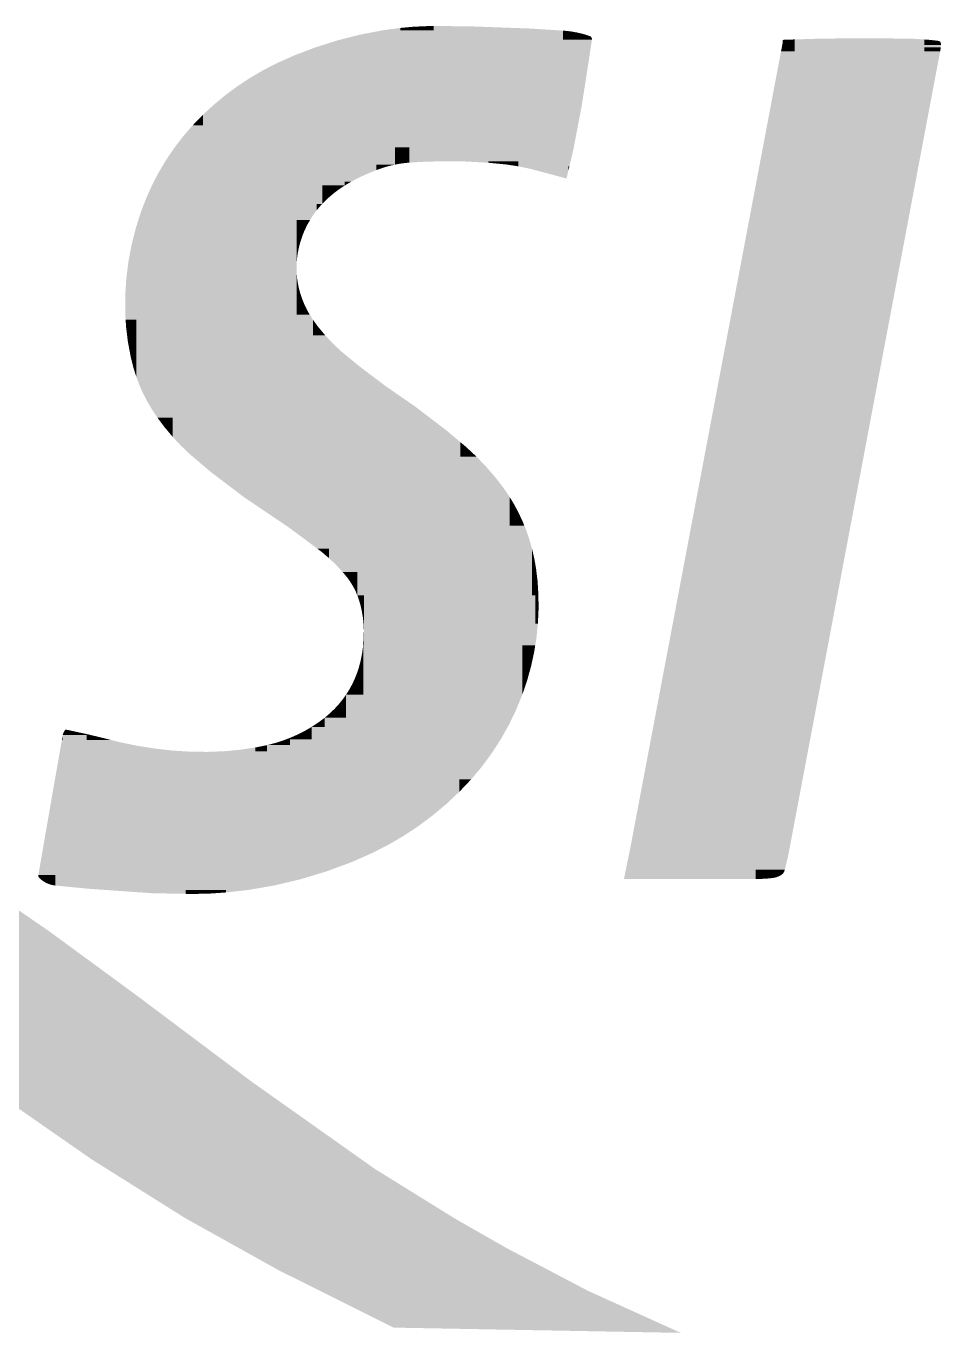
# Model space of a CAD drawing. Extents: x 149 to 8866, y 149 to 4853.
# Drawn here: x 4837.3 to 4991.2, y 4566.5 to 4786.3 of the extents above; entities that cross this region are included whole.
import ezdxf

# ---------------------------------------------------------------- set-up
doc = ezdxf.new("R2010")
doc.units = 0
doc.layers.add('L1D0', color=1, linetype='CONTINUOUS')

msp = doc.modelspace()

# ---------------------------------------------------------------- linework, layer by layer
at = {"layer": 'L1D0'}
for points in [[(4889.667, 4783.847), (4893.424, 4784.804), (4897.229, 4783.847), (4897.229, 4785.545)], [(4897.229, 4785.545), (4899.15, 4785.805), (4900.268, 4785.545), (4900.268, 4785.957)], [(4897.229, 4776.486), (4897.229, 4785.545), (4916.789, 4776.486), (4916.789, 4785.545)], [(4900.268, 4785.545), (4900.268, 4785.957), (4902.516, 4785.545), (4902.516, 4786.159)], [(4902.516, 4785.545), (4902.516, 4786.159), (4904.77, 4785.545), (4904.77, 4786.258)], [(4904.77, 4785.545), (4904.77, 4786.258), (4905.898, 4785.545), (4905.898, 4786.257)], [(4905.898, 4785.545), (4905.898, 4786.257), (4911.345, 4785.545), (4911.345, 4786.249)], [(4911.345, 4785.545), (4911.345, 4786.249), (4916.789, 4785.545), (4916.789, 4786.049)], [(4916.789, 4783.961), (4916.789, 4786.049), (4922.219, 4783.961), (4922.219, 4785.849)], [(4922.219, 4783.961), (4922.219, 4785.849), (4927.641, 4783.961), (4927.641, 4785.5)], [(4927.641, 4785.204), (4927.641, 4785.5), (4928.098, 4785.204), (4928.098, 4785.47)], [(4927.641, 4783.961), (4927.641, 4785.204), (4929.912, 4783.961), (4929.912, 4785.204)], [(4928.098, 4785.204), (4928.098, 4785.47), (4929.009, 4785.204), (4929.009, 4785.362)], [(4929.009, 4785.204), (4929.009, 4785.362), (4929.912, 4785.204)], [(4929.912, 4784.584), (4929.912, 4785.204), (4930.805, 4784.584), (4930.805, 4784.998)], [(4929.912, 4783.961), (4929.912, 4784.584), (4932.145, 4783.961), (4932.145, 4784.584)], [(4930.805, 4784.584), (4930.805, 4784.998), (4931.687, 4784.584), (4931.687, 4784.744)], [(4931.687, 4784.584), (4931.687, 4784.744), (4932.145, 4784.584), (4932.119, 4784.593)], [(4932.145, 4784.535), (4932.145, 4784.584), (4932.24, 4784.535), (4932.194, 4784.562)], [(4932.145, 4784.505), (4932.145, 4784.535), (4932.283, 4784.505), (4932.24, 4784.535)], [(4932.145, 4784.47), (4932.145, 4784.505), (4932.324, 4784.47), (4932.283, 4784.505)], [(4932.145, 4784.432), (4932.145, 4784.47), (4932.362, 4784.432), (4932.324, 4784.47)], [(4932.145, 4784.346), (4932.145, 4784.432), (4932.362, 4784.346), (4932.362, 4784.432)], [(4932.145, 4784.25), (4932.145, 4784.346), (4932.425, 4784.25), (4932.425, 4784.346)], [(4932.145, 4784.147), (4932.145, 4784.25), (4932.471, 4784.147), (4932.471, 4784.25)], [(4932.362, 4784.346), (4932.362, 4784.432), (4932.425, 4784.346), (4932.395, 4784.39)], [(4932.425, 4784.25), (4932.425, 4784.346), (4932.471, 4784.25), (4932.45, 4784.299)], [(4932.471, 4784.147), (4932.471, 4784.25), (4932.499, 4784.147), (4932.488, 4784.199)], [(4970.653, 4784.145), (4972.8, 4784.171), (4975.35, 4784.145), (4975.35, 4784.2)], [(4975.35, 4782.037), (4975.35, 4784.2), (4981.268, 4782.037), (4981.268, 4784.2)], [(4981.268, 4782.037), (4981.268, 4784.2), (4984.636, 4782.037), (4984.636, 4784.162)], [(4880.58, 4780.503), (4882.349, 4781.296), (4885.971, 4780.503), (4885.971, 4782.676)], [(4885.971, 4782.676), (4889.667, 4783.847), (4889.667, 4782.676)], [(4885.971, 4780.503), (4885.971, 4782.676), (4889.667, 4780.503), (4889.667, 4782.676)], [(4889.667, 4780.503), (4889.667, 4783.847), (4897.229, 4780.503), (4897.229, 4783.847)], [(4916.789, 4780.221), (4916.789, 4783.961), (4931.943, 4780.221), (4932.502, 4783.961)], [(4932.145, 4784.094), (4932.145, 4784.147), (4932.506, 4784.094), (4932.499, 4784.147)], [(4932.145, 4784.041), (4932.145, 4784.094), (4932.509, 4784.041), (4932.506, 4784.094)], [(4932.145, 4783.961), (4932.145, 4784.041), (4932.502, 4783.961), (4932.502, 4784.041)], [(4932.502, 4783.961), (4932.502, 4784.041), (4932.506, 4783.987), (4932.509, 4784.041)], [(4957.952, 4748.38), (4964.321, 4782.037), (4984.724, 4748.38), (4991.081, 4782.037)], [(4964.321, 4782.037), (4964.548, 4783.234), (4966.635, 4782.037), (4966.635, 4783.234)], [(4964.548, 4783.234), (4964.566, 4783.325), (4964.6, 4783.234), (4964.6, 4783.325)], [(4964.566, 4783.325), (4964.588, 4783.509), (4964.6, 4783.325), (4964.6, 4783.509)], [(4964.588, 4783.509), (4964.6, 4783.695), (4964.6, 4783.509)], [(4964.6, 4783.802), (4964.605, 4783.83), (4964.762, 4783.802), (4964.762, 4783.83)], [(4964.6, 4783.695), (4964.6, 4783.802), (4964.762, 4783.695), (4964.762, 4783.802)], [(4964.6, 4783.234), (4964.6, 4783.695), (4966.635, 4783.234), (4966.635, 4783.695)], [(4964.605, 4783.83), (4964.615, 4783.857), (4964.629, 4783.83), (4964.629, 4783.882)], [(4964.629, 4783.882), (4964.647, 4783.905), (4964.669, 4783.882), (4964.669, 4783.924)], [(4964.629, 4783.83), (4964.629, 4783.882), (4964.762, 4783.83), (4964.762, 4783.882)], [(4964.669, 4783.924), (4964.693, 4783.938), (4964.762, 4783.924), (4964.762, 4783.938)], [(4964.669, 4783.882), (4964.669, 4783.924), (4964.762, 4783.882), (4964.762, 4783.924)], [(4964.693, 4783.938), (4964.72, 4783.949), (4964.72, 4783.938)], [(4964.72, 4783.949), (4964.748, 4783.955), (4964.762, 4783.949), (4964.762, 4783.955)], [(4964.72, 4783.938), (4964.72, 4783.949), (4964.762, 4783.938), (4964.762, 4783.949)], [(4964.762, 4783.695), (4964.762, 4783.955), (4966.635, 4783.695), (4966.635, 4784.021)], [(4966.635, 4784.021), (4968.507, 4784.079), (4970.653, 4784.021), (4970.653, 4784.145)], [(4966.635, 4782.037), (4966.635, 4784.021), (4970.653, 4782.037), (4970.653, 4784.021)], [(4970.653, 4782.037), (4970.653, 4784.145), (4975.35, 4782.037), (4975.35, 4784.145)], [(4984.636, 4784.013), (4984.636, 4784.162), (4988.425, 4784.013), (4986.532, 4784.14)], [(4984.636, 4782.037), (4984.636, 4784.013), (4988.425, 4782.037), (4988.425, 4784.013)], [(4988.425, 4783.855), (4988.425, 4784.013), (4990.198, 4783.855), (4989.017, 4783.973)], [(4988.425, 4783.093), (4988.425, 4783.855), (4990.198, 4783.093), (4990.198, 4783.855)], [(4988.425, 4782.668), (4988.425, 4783.093), (4991.173, 4782.668), (4991.2, 4783.093)], [(4988.425, 4782.037), (4988.425, 4782.668), (4991.081, 4782.037), (4991.081, 4782.668)], [(4990.198, 4783.67), (4990.198, 4783.855), (4990.787, 4783.67), (4990.787, 4783.777)], [(4990.198, 4783.473), (4990.198, 4783.67), (4991.03, 4783.473), (4991.03, 4783.67)], [(4990.198, 4783.329), (4990.198, 4783.473), (4991.17, 4783.329), (4991.17, 4783.473)], [(4990.198, 4783.093), (4990.198, 4783.329), (4991.2, 4783.093), (4991.2, 4783.329)], [(4990.787, 4783.762), (4990.787, 4783.777), (4990.859, 4783.762), (4990.812, 4783.774)], [(4990.787, 4783.725), (4990.787, 4783.762), (4990.859, 4783.725), (4990.859, 4783.762)], [(4990.787, 4783.67), (4990.787, 4783.725), (4990.949, 4783.67), (4990.949, 4783.725)], [(4990.859, 4783.725), (4990.859, 4783.762), (4990.949, 4783.725), (4990.905, 4783.746)], [(4990.949, 4783.67), (4990.949, 4783.725), (4991.03, 4783.67), (4990.991, 4783.7)], [(4991.03, 4783.6), (4991.03, 4783.67), (4991.099, 4783.6), (4991.066, 4783.637)], [(4991.03, 4783.56), (4991.03, 4783.6), (4991.127, 4783.56), (4991.099, 4783.6)], [(4991.03, 4783.518), (4991.03, 4783.56), (4991.15, 4783.518), (4991.127, 4783.56)], [(4991.03, 4783.473), (4991.03, 4783.518), (4991.17, 4783.473), (4991.15, 4783.518)], [(4991.081, 4782.037), (4991.081, 4782.668), (4991.121, 4782.246), (4991.173, 4782.668)], [(4991.17, 4783.378), (4991.17, 4783.473), (4991.195, 4783.378), (4991.185, 4783.426)], [(4991.17, 4783.329), (4991.17, 4783.378), (4991.2, 4783.329), (4991.195, 4783.378)], [(4877.185, 4778.832), (4879.428, 4779.987), (4880.58, 4778.832), (4880.58, 4780.503)], [(4880.58, 4776.169), (4880.58, 4780.503), (4897.229, 4776.169), (4897.229, 4780.503)], [(4916.789, 4776.486), (4916.789, 4780.221), (4931.356, 4776.486), (4931.943, 4780.221)], [(4875.007, 4777.558), (4877.185, 4778.832), (4880.58, 4777.558), (4880.58, 4778.832)], [(4868.93, 4773.058), (4870.874, 4774.667), (4872.901, 4773.058), (4872.901, 4776.169)], [(4872.901, 4776.169), (4875.007, 4777.558), (4880.58, 4776.169), (4880.58, 4777.558)], [(4872.901, 4765.849), (4872.901, 4776.169), (4897.229, 4765.849), (4897.229, 4776.169)], [(4897.229, 4765.849), (4897.229, 4776.486), (4929.451, 4765.849), (4929.451, 4776.486)], [(4929.451, 4772.691), (4929.451, 4776.486), (4930.758, 4772.691), (4931.356, 4776.486)], [(4865.357, 4769.578), (4866.197, 4770.442), (4867.076, 4769.578), (4867.076, 4771.347)], [(4867.076, 4771.347), (4868.93, 4773.058), (4872.901, 4771.347), (4872.901, 4773.058)], [(4867.076, 4769.578), (4867.076, 4771.347), (4872.901, 4769.578), (4872.901, 4771.347)], [(4929.451, 4765.849), (4929.451, 4772.691), (4930.037, 4768.916), (4930.758, 4772.691)], [(4863.78, 4767.757), (4865.357, 4769.578), (4872.901, 4767.757), (4872.901, 4769.578)], [(4862.31, 4765.849), (4863.78, 4767.757), (4872.901, 4765.849), (4872.901, 4767.757)], [(4859.712, 4761.794), (4860.953, 4763.859), (4862.31, 4761.794), (4862.31, 4765.849)], [(4862.31, 4756.343), (4862.31, 4765.849), (4887.135, 4756.343), (4887.135, 4765.849)], [(4887.135, 4760.125), (4887.135, 4765.849), (4892.074, 4760.125), (4892.074, 4765.849)], [(4892.074, 4762.968), (4892.074, 4765.849), (4899.359, 4762.968), (4899.359, 4765.849)], [(4899.359, 4763.297), (4899.359, 4765.849), (4901.811, 4763.297), (4901.811, 4765.849)], [(4901.811, 4763.537), (4901.811, 4765.849), (4907.409, 4763.537), (4907.409, 4765.849)], [(4907.409, 4763.537), (4907.409, 4765.849), (4911.221, 4763.537), (4911.221, 4765.849)], [(4911.221, 4763.493), (4911.221, 4765.849), (4920.116, 4763.493), (4920.116, 4765.849)], [(4920.116, 4765.49), (4920.116, 4765.849), (4929.382, 4765.49), (4929.451, 4765.849)], [(4920.116, 4762.686), (4920.116, 4765.49), (4928.718, 4762.686), (4929.382, 4765.49)], [(4892.074, 4762.049), (4892.074, 4762.968), (4896.252, 4762.049), (4896.252, 4762.968)], [(4896.252, 4762.466), (4896.252, 4762.968), (4897.444, 4762.466), (4897.444, 4762.968)], [(4896.252, 4762.049), (4896.252, 4762.466), (4896.977, 4762.303), (4897.444, 4762.466)], [(4897.444, 4762.466), (4897.444, 4762.968), (4898.395, 4762.742), (4899.359, 4762.968)], [(4899.359, 4762.968), (4899.359, 4763.297), (4900.334, 4763.141), (4900.334, 4763.297)], [(4900.334, 4763.141), (4900.334, 4763.297), (4901.318, 4763.263), (4901.811, 4763.297)], [(4901.811, 4763.297), (4901.811, 4763.537), (4903.675, 4763.428), (4907.409, 4763.537)], [(4911.221, 4763.493), (4909.277, 4763.515), (4911.221, 4763.537), (4907.409, 4763.537)], [(4915.104, 4763.283), (4911.221, 4763.493), (4915.104, 4763.493)], [(4917.039, 4763.096), (4915.104, 4763.283), (4917.039, 4763.493), (4915.104, 4763.493)], [(4918.07, 4762.997), (4917.039, 4763.096), (4918.07, 4763.493), (4917.039, 4763.493)], [(4920.116, 4762.686), (4918.07, 4762.997), (4920.116, 4763.493), (4918.07, 4763.493)], [(4923.142, 4761.997), (4922.142, 4762.263), (4923.142, 4762.686), (4920.116, 4762.686)], [(4923.142, 4761.997), (4923.142, 4762.686), (4928.555, 4761.997), (4928.555, 4762.686)], [(4928.555, 4761.997), (4928.555, 4762.686), (4928.578, 4762.095), (4928.718, 4762.686)], [(4858.592, 4759.661), (4859.712, 4761.794), (4862.31, 4759.661), (4862.31, 4761.794)], [(4887.135, 4759.467), (4887.135, 4760.125), (4890.945, 4759.467), (4890.945, 4760.125)], [(4890.945, 4759.467), (4890.945, 4760.125), (4891.411, 4759.739), (4892.074, 4760.125)], [(4892.074, 4761.475), (4892.074, 4762.049), (4894.829, 4761.475), (4896.252, 4762.049)], [(4892.074, 4760.125), (4892.074, 4761.475), (4893.435, 4760.833), (4894.829, 4761.475)], [(4928.234, 4760.639), (4923.142, 4761.997), (4928.555, 4761.997)], [(4857.597, 4757.467), (4858.592, 4759.661), (4862.31, 4757.467), (4862.31, 4759.661)], [(4887.135, 4758.228), (4887.135, 4759.467), (4889.181, 4758.228), (4889.181, 4759.467)], [(4887.135, 4757.536), (4887.135, 4758.228), (4888.355, 4757.536), (4889.181, 4758.228)], [(4889.181, 4758.228), (4889.181, 4759.467), (4890.046, 4758.873), (4890.945, 4759.467)], [(4855.767, 4752.231), (4856.642, 4754.992), (4857.163, 4752.231), (4857.163, 4756.343)], [(4857.163, 4756.343), (4857.597, 4757.467), (4862.31, 4756.343), (4862.31, 4757.467)], [(4857.163, 4752.231), (4857.163, 4756.343), (4882.856, 4752.231), (4882.856, 4756.343)], [(4882.856, 4755.287), (4882.856, 4756.343), (4886.215, 4755.287), (4886.215, 4756.343)], [(4886.215, 4755.287), (4886.215, 4756.343), (4886.854, 4756.048), (4887.135, 4756.343)], [(4887.135, 4756.799), (4887.135, 4757.536), (4887.569, 4756.799), (4888.355, 4757.536)], [(4887.135, 4756.343), (4887.135, 4756.799), (4887.197, 4756.408), (4887.569, 4756.799)], [(4882.856, 4754.486), (4882.856, 4755.287), (4885.625, 4754.486), (4886.215, 4755.287)], [(4882.856, 4753.651), (4882.856, 4754.486), (4885.086, 4753.651), (4885.625, 4754.486)], [(4882.856, 4752.783), (4882.856, 4753.651), (4884.601, 4752.783), (4885.086, 4753.651)], [(4854.533, 4746.575), (4855.063, 4749.422), (4855.767, 4746.575), (4855.767, 4752.231)], [(4855.767, 4746.575), (4855.767, 4752.231), (4882.856, 4746.575), (4882.856, 4752.231)], [(4882.856, 4752.335), (4882.856, 4752.783), (4884.386, 4752.335), (4884.601, 4752.783)], [(4882.856, 4751.885), (4882.856, 4752.335), (4884.171, 4751.885), (4884.386, 4752.335)], [(4882.856, 4750.961), (4882.856, 4751.885), (4883.797, 4750.961), (4884.171, 4751.885)], [(4882.856, 4750.014), (4882.856, 4750.961), (4883.481, 4750.014), (4883.797, 4750.961)], [(4882.856, 4749.05), (4882.856, 4750.014), (4883.224, 4749.05), (4883.481, 4750.014)], [(4882.856, 4748.072), (4882.856, 4749.05), (4883.027, 4748.072), (4883.224, 4749.05)], [(4882.856, 4747.578), (4882.856, 4748.072), (4882.959, 4747.578), (4883.027, 4748.072)], [(4882.856, 4746.575), (4882.856, 4747.578), (4882.903, 4747.167), (4882.959, 4747.578)], [(4951.791, 4715.827), (4957.952, 4748.38), (4978.572, 4715.827), (4984.724, 4748.38)], [(4854, 4740.81), (4854.178, 4743.701), (4854.533, 4740.81), (4854.533, 4746.575)], [(4854.533, 4740.81), (4854.533, 4746.575), (4882.818, 4740.81), (4882.818, 4746.575)], [(4882.818, 4745.51), (4882.818, 4746.575), (4882.837, 4746.341), (4882.856, 4746.575)], [(4882.818, 4744.682), (4882.818, 4745.51), (4882.846, 4744.682)], [(4882.818, 4743.855), (4882.818, 4744.682), (4882.921, 4743.855), (4882.846, 4744.682)], [(4882.818, 4743.034), (4882.818, 4743.855), (4883.042, 4743.034), (4882.921, 4743.855)], [(4882.818, 4742.222), (4882.818, 4743.034), (4883.21, 4742.222), (4883.042, 4743.034)], [(4854.075, 4736.893), (4854, 4738.109), (4854.075, 4740.81), (4854, 4740.81)], [(4854.075, 4736.893), (4854.075, 4740.81), (4882.818, 4736.893), (4882.818, 4740.81)], [(4882.818, 4741.821), (4882.818, 4742.222), (4883.317, 4741.821), (4883.21, 4742.222)], [(4882.818, 4741.343), (4882.818, 4741.821), (4883.445, 4741.343), (4883.317, 4741.821)], [(4882.818, 4740.403), (4882.818, 4741.343), (4883.759, 4740.403), (4883.445, 4741.343)], [(4882.818, 4739.485), (4882.818, 4740.403), (4884.13, 4739.485), (4883.759, 4740.403)], [(4882.818, 4738.592), (4882.818, 4739.485), (4884.557, 4738.592), (4884.13, 4739.485)], [(4882.818, 4737.727), (4882.818, 4738.592), (4885.039, 4737.727), (4884.557, 4738.592)], [(4854.155, 4735.609), (4854.075, 4736.893), (4855.866, 4735.609), (4855.866, 4736.893)], [(4855.866, 4727.287), (4855.866, 4736.893), (4885.573, 4727.287), (4885.573, 4736.893)], [(4882.818, 4736.893), (4882.818, 4737.727), (4885.573, 4736.893), (4885.039, 4737.727)], [(4885.573, 4735.715), (4885.573, 4736.893), (4886.435, 4735.715), (4885.865, 4736.494)], [(4854.464, 4733.123), (4854.155, 4735.609), (4855.866, 4733.123), (4855.866, 4735.609)], [(4885.573, 4734.233), (4885.573, 4735.715), (4887.668, 4734.233), (4886.435, 4735.715)], [(4885.573, 4732.831), (4885.573, 4734.233), (4888.992, 4732.831), (4887.668, 4734.233)], [(4854.926, 4730.661), (4854.464, 4733.123), (4855.866, 4730.661), (4855.866, 4733.123)], [(4885.573, 4731.513), (4885.573, 4732.831), (4890.401, 4731.513), (4888.992, 4732.831)], [(4885.573, 4729.111), (4885.573, 4731.513), (4890.401, 4729.111), (4890.401, 4731.513)], [(4890.401, 4729.111), (4890.401, 4731.513), (4893.317, 4729.111), (4891.146, 4730.9)], [(4855.233, 4729.446), (4854.926, 4730.661), (4855.866, 4729.446), (4855.866, 4730.661)], [(4855.416, 4728.719), (4855.233, 4729.446), (4855.866, 4728.719), (4855.866, 4729.446)], [(4855.866, 4727.287), (4855.416, 4728.719), (4855.866, 4728.719)], [(4856.395, 4725.883), (4855.866, 4727.287), (4861.991, 4725.883), (4861.991, 4727.287)], [(4861.991, 4717.183), (4861.991, 4727.287), (4895.73, 4717.183), (4895.73, 4727.287)], [(4885.573, 4727.287), (4885.573, 4729.111), (4895.73, 4727.287), (4893.317, 4729.111)], [(4895.73, 4724.12), (4895.73, 4727.287), (4900.12, 4724.12), (4897.805, 4725.719)], [(4857.004, 4724.512), (4856.395, 4725.883), (4861.991, 4724.512), (4861.991, 4725.883)], [(4857.689, 4723.177), (4857.004, 4724.512), (4861.991, 4723.177), (4861.991, 4724.512)], [(4858.449, 4721.883), (4857.689, 4723.177), (4861.991, 4721.883), (4861.991, 4723.177)], [(4895.73, 4722.282), (4895.73, 4724.12), (4902.776, 4722.282), (4900.12, 4724.12)], [(4858.865, 4721.259), (4858.449, 4721.883), (4861.991, 4721.259), (4861.991, 4721.883)], [(4859.435, 4720.403), (4858.865, 4721.259), (4861.991, 4720.403), (4861.991, 4721.259)], [(4895.73, 4718.365), (4895.73, 4722.282), (4907.913, 4718.365), (4902.776, 4722.282)], [(4860.668, 4718.758), (4859.435, 4720.403), (4861.991, 4718.758), (4861.991, 4720.403)], [(4861.991, 4717.183), (4860.668, 4718.758), (4861.991, 4718.758)], [(4895.73, 4716.29), (4895.73, 4718.365), (4910.388, 4716.29), (4907.913, 4718.365)], [(4864.886, 4714.267), (4863.398, 4715.685), (4864.886, 4717.183), (4861.991, 4717.183)], [(4864.886, 4714.267), (4864.886, 4717.183), (4873.905, 4714.267), (4873.905, 4717.183)], [(4873.905, 4707.095), (4873.905, 4717.183), (4895.73, 4707.095), (4895.73, 4717.183)], [(4895.73, 4712.108), (4895.73, 4716.29), (4910.388, 4712.108), (4910.388, 4716.29)], [(4910.388, 4713.856), (4910.388, 4716.29), (4913.087, 4713.856), (4911.317, 4715.511)], [(4868.332, 4711.329), (4865.669, 4713.599), (4868.332, 4714.267), (4864.886, 4714.267)], [(4868.332, 4711.329), (4868.332, 4714.267), (4873.905, 4711.329), (4873.905, 4714.267)], [(4910.388, 4712.108), (4910.388, 4713.856), (4914.766, 4712.108), (4913.087, 4713.856)], [(4945.678, 4683.523), (4951.582, 4714.724), (4972.469, 4683.523), (4978.364, 4714.724)], [(4951.582, 4714.724), (4951.791, 4715.827), (4978.364, 4714.724), (4978.572, 4715.827)], [(4895.73, 4707.095), (4895.73, 4712.108), (4914.766, 4707.095), (4914.766, 4712.108)], [(4914.766, 4709.313), (4914.766, 4712.108), (4917.09, 4709.313), (4916.348, 4710.272)], [(4873.905, 4707.095), (4868.332, 4711.329), (4873.905, 4711.329)], [(4914.766, 4708.664), (4914.766, 4709.313), (4917.589, 4708.664), (4917.09, 4709.313)], [(4914.766, 4707.316), (4914.766, 4708.664), (4918.518, 4707.316), (4917.589, 4708.664)], [(4914.766, 4707.095), (4914.766, 4707.316), (4918.653, 4707.095), (4918.518, 4707.316)], [(4876.807, 4705.138), (4873.905, 4707.095), (4886.335, 4705.138), (4886.335, 4707.095)], [(4881.653, 4701.869), (4876.807, 4705.138), (4886.335, 4701.869), (4886.335, 4705.138)], [(4886.335, 4698.369), (4886.335, 4707.095), (4918.653, 4698.369), (4918.653, 4707.095)], [(4918.653, 4704.476), (4918.653, 4707.095), (4920.145, 4704.476), (4919.37, 4705.918)], [(4918.653, 4702.994), (4918.653, 4704.476), (4920.84, 4702.994), (4920.145, 4704.476)], [(4918.653, 4702.234), (4918.653, 4702.994), (4921.146, 4702.234), (4920.84, 4702.994)], [(4886.335, 4698.369), (4881.653, 4701.869), (4886.335, 4701.869)], [(4918.653, 4701.464), (4918.653, 4702.234), (4921.457, 4701.464), (4921.146, 4702.234)], [(4918.653, 4699.893), (4918.653, 4701.464), (4921.996, 4699.893), (4921.457, 4701.464)], [(4918.653, 4698.369), (4918.653, 4699.893), (4922.431, 4698.369), (4921.996, 4699.893)], [(4888.255, 4696.811), (4886.995, 4697.875), (4888.255, 4698.369), (4886.335, 4698.369)], [(4888.255, 4696.811), (4888.255, 4698.369), (4893.055, 4696.811), (4893.055, 4698.369)], [(4889.448, 4695.674), (4888.255, 4696.811), (4893.055, 4695.674), (4893.055, 4696.811)], [(4893.055, 4690.513), (4893.055, 4698.369), (4922.431, 4690.513), (4922.431, 4698.369)], [(4922.431, 4696.678), (4922.431, 4698.369), (4922.823, 4696.678), (4922.452, 4698.297)], [(4922.431, 4695.042), (4922.431, 4696.678), (4923.11, 4695.042), (4922.823, 4696.678)], [(4890.572, 4694.467), (4889.448, 4695.674), (4893.055, 4694.467), (4893.055, 4695.674)], [(4891.097, 4693.831), (4890.572, 4694.467), (4893.055, 4693.831), (4893.055, 4694.467)], [(4922.431, 4694.218), (4922.431, 4695.042), (4923.209, 4694.218), (4923.11, 4695.042)], [(4922.431, 4693.018), (4922.431, 4694.218), (4923.355, 4693.018), (4923.209, 4694.218)], [(4891.321, 4693.56), (4891.097, 4693.831), (4893.055, 4693.56), (4893.055, 4693.831)], [(4891.737, 4692.993), (4891.321, 4693.56), (4893.055, 4692.993), (4893.055, 4693.56)], [(4892.119, 4692.403), (4891.737, 4692.993), (4893.055, 4692.403), (4893.055, 4692.993)], [(4892.467, 4691.791), (4892.119, 4692.403), (4893.055, 4691.791), (4893.055, 4692.403)], [(4922.431, 4690.607), (4922.431, 4693.018), (4923.511, 4690.607), (4923.355, 4693.018)], [(4892.779, 4691.161), (4892.467, 4691.791), (4893.055, 4691.161), (4893.055, 4691.791)], [(4893.055, 4690.513), (4892.779, 4691.161), (4893.055, 4691.161)], [(4893.292, 4689.852), (4893.055, 4690.513), (4894.146, 4689.852), (4894.146, 4690.513)], [(4893.392, 4689.515), (4893.292, 4689.852), (4894.146, 4689.515), (4894.146, 4689.852)], [(4894.146, 4682.127), (4894.146, 4690.513), (4922.972, 4682.127), (4922.972, 4690.513)], [(4922.431, 4690.513), (4922.431, 4690.607), (4923.512, 4690.513), (4923.511, 4690.607)], [(4922.972, 4688.189), (4922.972, 4690.513), (4923.532, 4688.189), (4923.512, 4690.513)], [(4893.547, 4688.992), (4893.392, 4689.515), (4894.146, 4688.992), (4894.146, 4689.515)], [(4893.792, 4687.931), (4893.547, 4688.992), (4894.146, 4687.931), (4894.146, 4688.992)], [(4893.974, 4686.857), (4893.792, 4687.931), (4894.146, 4686.857), (4894.146, 4687.931)], [(4922.972, 4685.775), (4922.972, 4688.189), (4923.419, 4685.775), (4923.532, 4688.189)], [(4894.093, 4685.774), (4893.974, 4686.857), (4894.146, 4685.774), (4894.146, 4686.857)], [(4894.146, 4684.687), (4894.093, 4685.774), (4894.146, 4685.774)], [(4922.972, 4682.127), (4922.972, 4685.775), (4923.171, 4683.371), (4923.419, 4685.775)], [(4894.034, 4682.127), (4894.132, 4683.469), (4894.146, 4682.127), (4894.146, 4683.469)], [(4894.132, 4683.469), (4894.139, 4684.142), (4894.146, 4683.469), (4894.146, 4684.687)], [(4945.368, 4681.885), (4945.678, 4683.523), (4972.16, 4681.885), (4972.469, 4683.523)], [(4893.852, 4680.794), (4894.034, 4682.127), (4894.034, 4680.794)], [(4894.034, 4673.8), (4894.034, 4682.127), (4920.788, 4673.8), (4920.788, 4682.127)], [(4920.788, 4680.984), (4920.788, 4682.127), (4922.79, 4680.984), (4922.972, 4682.127)], [(4920.788, 4678.623), (4920.788, 4680.984), (4922.277, 4678.623), (4922.79, 4680.984)], [(4939.562, 4651.218), (4945.368, 4681.885), (4966.361, 4651.218), (4972.16, 4681.885)], [(4893.286, 4678.338), (4893.416, 4678.824), (4894.034, 4678.338), (4894.034, 4678.824)], [(4893.416, 4678.824), (4893.589, 4679.474), (4894.034, 4678.824), (4894.034, 4679.474)], [(4893.589, 4679.474), (4893.852, 4680.794), (4894.034, 4679.474), (4894.034, 4680.794)], [(4892.593, 4676.447), (4892.968, 4677.381), (4894.034, 4676.447), (4894.034, 4677.381)], [(4892.968, 4677.381), (4893.286, 4678.338), (4894.034, 4677.381), (4894.034, 4678.338)], [(4920.788, 4676.294), (4920.788, 4678.623), (4921.632, 4676.294), (4922.277, 4678.623)], [(4891.136, 4673.8), (4891.407, 4674.228), (4891.677, 4673.8), (4891.677, 4674.654)], [(4891.677, 4674.654), (4892.162, 4675.536), (4894.034, 4674.654), (4894.034, 4675.536)], [(4891.677, 4673.8), (4891.677, 4674.654), (4894.034, 4673.8), (4894.034, 4674.654)], [(4892.162, 4675.536), (4892.593, 4676.447), (4894.034, 4675.536), (4894.034, 4676.447)], [(4920.788, 4675.148), (4920.788, 4676.294), (4921.245, 4675.148), (4921.632, 4676.294)], [(4920.788, 4673.8), (4920.788, 4675.148), (4920.799, 4673.828), (4921.245, 4675.148)], [(4889.216, 4671.445), (4889.904, 4672.191), (4891.136, 4671.445), (4891.136, 4672.191)], [(4889.904, 4672.191), (4890.544, 4672.976), (4891.136, 4672.191), (4891.136, 4673.8)], [(4891.136, 4666.31), (4891.136, 4673.8), (4917.167, 4666.31), (4917.167, 4673.8)], [(4917.167, 4671.249), (4917.167, 4673.8), (4919.745, 4671.249), (4920.788, 4673.8)], [(4885.349, 4668.392), (4886.488, 4669.148), (4887.58, 4668.392), (4887.58, 4669.971)], [(4887.58, 4669.971), (4888.1, 4670.414), (4888.486, 4669.971), (4888.486, 4670.743)], [(4887.58, 4668.392), (4887.58, 4669.971), (4891.136, 4668.392), (4891.136, 4669.971)], [(4888.486, 4670.743), (4889.216, 4671.445), (4891.136, 4670.743), (4891.136, 4671.445)], [(4888.486, 4669.971), (4888.486, 4670.743), (4891.136, 4669.971), (4891.136, 4670.743)], [(4917.167, 4666.31), (4917.167, 4671.249), (4918.533, 4668.739), (4919.745, 4671.249)], [(4843.718, 4667.62), (4843.783, 4667.726), (4844.074, 4667.62), (4844.074, 4667.726)], [(4843.783, 4667.726), (4843.854, 4667.829), (4844.074, 4667.726), (4844.074, 4667.829)], [(4843.854, 4667.829), (4843.893, 4667.878), (4843.902, 4667.829), (4843.902, 4667.889)], [(4843.902, 4667.889), (4843.923, 4667.909), (4843.947, 4667.889), (4843.947, 4667.925)], [(4843.902, 4667.829), (4843.902, 4667.889), (4844.074, 4667.829), (4844.074, 4667.889)], [(4843.947, 4667.925), (4843.974, 4667.937), (4844.002, 4667.925), (4844.002, 4667.945)], [(4843.947, 4667.889), (4843.947, 4667.925), (4844.074, 4667.889), (4844.074, 4667.925)], [(4844.002, 4667.925), (4844.002, 4667.945), (4844.031, 4667.925), (4844.031, 4667.948)], [(4844.031, 4667.943), (4844.031, 4667.948), (4844.074, 4667.943), (4844.06, 4667.947)], [(4844.031, 4667.925), (4844.031, 4667.943), (4844.074, 4667.925), (4844.074, 4667.943)], [(4844.074, 4667.509), (4844.074, 4667.943), (4845.162, 4667.509), (4845.162, 4667.714)], [(4845.162, 4667.038), (4845.162, 4667.714), (4846.249, 4667.038), (4846.249, 4667.478)], [(4883.555, 4667.399), (4884.167, 4667.706), (4885.349, 4667.399), (4885.349, 4668.392)], [(4885.349, 4666.31), (4885.349, 4668.392), (4891.136, 4666.31), (4891.136, 4668.392)], [(4843.068, 4664.585), (4843.352, 4666.197), (4851.661, 4664.585), (4851.661, 4666.197)], [(4843.352, 4666.197), (4843.489, 4666.977), (4843.499, 4666.197), (4843.499, 4667.038)], [(4843.499, 4667.038), (4843.529, 4667.159), (4843.66, 4667.038), (4843.66, 4667.159)], [(4843.499, 4666.197), (4843.499, 4667.038), (4847.497, 4666.197), (4847.497, 4667.038)], [(4843.529, 4667.159), (4843.565, 4667.279), (4843.66, 4667.159), (4843.66, 4667.279)], [(4843.565, 4667.279), (4843.609, 4667.396), (4843.66, 4667.279), (4843.66, 4667.509)], [(4843.66, 4667.509), (4843.718, 4667.62), (4844.074, 4667.509), (4844.074, 4667.62)], [(4843.66, 4667.038), (4843.66, 4667.509), (4845.162, 4667.038), (4845.162, 4667.509)], [(4846.249, 4667.038), (4846.249, 4667.478), (4847.497, 4667.038), (4847.497, 4667.208)], [(4847.497, 4666.564), (4847.497, 4667.208), (4850.203, 4666.564), (4848.739, 4666.912)], [(4847.497, 4666.197), (4847.497, 4666.564), (4850.203, 4666.197), (4850.203, 4666.564)], [(4850.203, 4666.197), (4850.203, 4666.564), (4851.661, 4666.197)], [(4851.661, 4665.224), (4851.661, 4666.197), (4856.083, 4665.224), (4853.125, 4665.828)], [(4877.863, 4665.337), (4879.169, 4665.675), (4879.169, 4665.337)], [(4879.169, 4665.337), (4879.169, 4665.675), (4880.454, 4665.337), (4880.454, 4666.081)], [(4880.454, 4666.081), (4881.717, 4666.556), (4881.717, 4666.081)], [(4880.454, 4665.337), (4880.454, 4666.081), (4881.717, 4665.337), (4881.717, 4666.081)], [(4881.717, 4666.556), (4882.953, 4667.096), (4883.555, 4666.556), (4883.555, 4667.096)], [(4881.717, 4666.31), (4881.717, 4666.556), (4883.555, 4666.31), (4883.555, 4666.556)], [(4881.717, 4657.501), (4881.717, 4666.31), (4910.214, 4657.501), (4910.214, 4666.31)], [(4882.953, 4667.096), (4883.555, 4667.399), (4883.555, 4667.096)], [(4883.555, 4666.31), (4883.555, 4667.399), (4885.349, 4666.31), (4885.349, 4667.399)], [(4910.214, 4663.97), (4910.214, 4666.31), (4915.654, 4663.97), (4917.167, 4666.31)], [(4842.465, 4661.16), (4843.068, 4664.585), (4860.566, 4661.16), (4860.566, 4664.585)], [(4851.661, 4664.585), (4851.661, 4665.224), (4856.083, 4664.585), (4856.083, 4665.224)], [(4856.083, 4664.585), (4856.083, 4665.224), (4860.566, 4664.585), (4859.066, 4664.753)], [(4860.566, 4661.16), (4860.566, 4664.585), (4862.016, 4661.16), (4862.016, 4664.422)], [(4862.016, 4657.501), (4862.016, 4664.422), (4864.928, 4657.501), (4864.928, 4664.242)], [(4864.928, 4657.501), (4864.928, 4664.242), (4867.847, 4657.501), (4867.847, 4664.206)], [(4867.847, 4664.206), (4869.305, 4664.261), (4870.631, 4664.206), (4870.631, 4664.311)], [(4867.847, 4657.501), (4867.847, 4664.206), (4870.631, 4657.501), (4870.631, 4664.206)], [(4870.631, 4664.311), (4873.275, 4664.555), (4875.901, 4664.311), (4875.901, 4664.94)], [(4870.631, 4657.501), (4870.631, 4664.311), (4881.717, 4657.501), (4881.717, 4664.311)], [(4875.901, 4664.94), (4877.202, 4665.204), (4877.863, 4664.94), (4877.863, 4665.337)], [(4875.901, 4664.311), (4875.901, 4664.94), (4877.863, 4664.311), (4877.863, 4664.94)], [(4877.863, 4664.311), (4877.863, 4665.337), (4881.717, 4664.311), (4881.717, 4665.337)], [(4910.214, 4661.729), (4910.214, 4663.97), (4913.998, 4661.729), (4915.654, 4663.97)], [(4841.828, 4657.501), (4842.465, 4661.16), (4862.016, 4657.501), (4862.016, 4661.16)], [(4910.214, 4659.595), (4910.214, 4661.729), (4912.206, 4659.595), (4913.998, 4661.729)], [(4910.214, 4657.501), (4910.214, 4659.595), (4911.246, 4658.585), (4912.206, 4659.595)], [(4840.423, 4649.43), (4841.452, 4655.342), (4841.828, 4649.43), (4841.828, 4657.501)], [(4841.828, 4649.43), (4841.828, 4657.501), (4874.569, 4649.43), (4874.569, 4657.501)], [(4874.569, 4648.576), (4874.569, 4657.501), (4898.259, 4648.576), (4898.259, 4657.501)], [(4898.259, 4653.529), (4898.259, 4657.501), (4905.738, 4653.529), (4905.738, 4657.501)], [(4905.738, 4653.529), (4905.738, 4657.501), (4908.032, 4655.452), (4910.214, 4657.501)], [(4898.259, 4651.738), (4898.259, 4653.529), (4903.34, 4651.738), (4905.738, 4653.529)], [(4898.259, 4648.576), (4898.259, 4651.738), (4900.844, 4650.086), (4903.34, 4651.738)], [(4938.946, 4647.967), (4939.562, 4651.218), (4955.642, 4647.967), (4955.642, 4651.218)], [(4955.642, 4649.048), (4955.642, 4651.218), (4965.951, 4649.048), (4966.361, 4651.218)], [(4839.399, 4643.517), (4840.423, 4649.43), (4858.647, 4643.517), (4858.647, 4649.43)], [(4858.647, 4640.96), (4858.647, 4649.43), (4874.569, 4640.96), (4874.569, 4649.43)], [(4874.569, 4644.104), (4874.569, 4648.576), (4887.864, 4644.104), (4887.864, 4648.576)], [(4887.864, 4646.609), (4887.864, 4648.576), (4894.225, 4646.609), (4894.225, 4648.576)], [(4894.225, 4646.609), (4894.225, 4648.576), (4895.593, 4647.214), (4898.259, 4648.576)], [(4937.889, 4642.8), (4938.283, 4644.725), (4938.946, 4642.8), (4938.946, 4647.967)], [(4938.946, 4642.8), (4938.946, 4647.967), (4955.642, 4642.8), (4955.642, 4647.967)], [(4955.642, 4646.7), (4955.642, 4649.048), (4965.507, 4646.7), (4965.951, 4649.048)], [(4887.864, 4644.104), (4887.864, 4646.609), (4892.14, 4645.688), (4894.225, 4646.609)], [(4955.642, 4644.375), (4955.642, 4646.7), (4964.951, 4644.375), (4965.507, 4646.7)], [(4874.569, 4640.96), (4874.569, 4644.104), (4879.062, 4641.736), (4879.062, 4644.104)], [(4879.062, 4641.736), (4879.062, 4644.104), (4883.499, 4642.785), (4887.864, 4644.104)], [(4955.642, 4642.8), (4955.642, 4644.375), (4960.052, 4642.827), (4960.052, 4644.375)], [(4960.052, 4642.918), (4960.052, 4644.375), (4962.207, 4642.918), (4962.207, 4644.375)], [(4962.207, 4643.648), (4962.207, 4644.375), (4964.529, 4643.648), (4964.529, 4644.375)], [(4962.207, 4643.096), (4962.207, 4643.648), (4963.428, 4643.096), (4963.428, 4643.648)], [(4963.428, 4643.408), (4963.428, 4643.648), (4964.191, 4643.408), (4964.191, 4643.648)], [(4964.191, 4643.589), (4964.191, 4643.648), (4964.462, 4643.589), (4964.529, 4643.648)], [(4964.191, 4643.534), (4964.191, 4643.589), (4964.391, 4643.534), (4964.462, 4643.589)], [(4964.191, 4643.483), (4964.191, 4643.534), (4964.317, 4643.483), (4964.391, 4643.534)], [(4964.529, 4644.246), (4964.529, 4644.375), (4964.914, 4644.246), (4964.914, 4644.375)], [(4964.529, 4644.162), (4964.529, 4644.246), (4964.883, 4644.162), (4964.914, 4644.246)], [(4964.529, 4644.08), (4964.529, 4644.162), (4964.846, 4644.08), (4964.883, 4644.162)], [(4964.529, 4644.001), (4964.529, 4644.08), (4964.804, 4644.001), (4964.846, 4644.08)], [(4964.529, 4643.924), (4964.529, 4644.001), (4964.758, 4643.924), (4964.804, 4644.001)], [(4964.529, 4643.849), (4964.529, 4643.924), (4964.708, 4643.849), (4964.758, 4643.924)], [(4964.529, 4643.779), (4964.529, 4643.849), (4964.653, 4643.779), (4964.708, 4643.849)], [(4964.529, 4643.648), (4964.529, 4643.779), (4964.593, 4643.712), (4964.653, 4643.779)], [(4964.914, 4644.246), (4964.914, 4644.375), (4964.94, 4644.332), (4964.951, 4644.375)], [(4839.39, 4643.434), (4839.395, 4643.49), (4839.542, 4643.434), (4839.542, 4643.49)], [(4839.392, 4643.378), (4839.39, 4643.434), (4839.542, 4643.378), (4839.542, 4643.434)], [(4839.398, 4643.322), (4839.392, 4643.378), (4839.542, 4643.322), (4839.542, 4643.378)], [(4839.395, 4643.49), (4839.399, 4643.517), (4839.542, 4643.49), (4839.542, 4643.517)], [(4839.41, 4643.268), (4839.398, 4643.322), (4839.542, 4643.268), (4839.542, 4643.322)], [(4839.427, 4643.214), (4839.41, 4643.268), (4839.542, 4643.214), (4839.542, 4643.268)], [(4839.448, 4643.163), (4839.427, 4643.214), (4839.542, 4643.163), (4839.542, 4643.214)], [(4839.475, 4643.114), (4839.448, 4643.163), (4839.542, 4643.114), (4839.542, 4643.163)], [(4839.542, 4643.025), (4839.507, 4643.068), (4839.542, 4643.114), (4839.475, 4643.114)], [(4839.542, 4643.025), (4839.542, 4643.517), (4842.257, 4643.025), (4842.257, 4643.517)], [(4839.659, 4642.907), (4839.562, 4643.005), (4839.659, 4643.025), (4839.542, 4643.025)], [(4839.659, 4642.907), (4839.659, 4643.025), (4840.085, 4642.907), (4840.085, 4643.025)], [(4839.867, 4642.724), (4839.659, 4642.907), (4840.085, 4642.724), (4840.085, 4642.907)], [(4840.085, 4642.555), (4839.867, 4642.724), (4840.085, 4642.724)], [(4840.085, 4642.555), (4840.085, 4643.025), (4842.257, 4642.555), (4842.257, 4643.025)], [(4840.314, 4642.399), (4840.085, 4642.555), (4840.797, 4642.399), (4840.797, 4642.555)], [(4840.797, 4642.132), (4840.552, 4642.258), (4840.797, 4642.399), (4840.314, 4642.399)], [(4840.797, 4642.132), (4840.797, 4642.555), (4842.257, 4642.132), (4842.257, 4642.555)], [(4841.051, 4642.022), (4840.797, 4642.132), (4841.576, 4642.022), (4841.576, 4642.132)], [(4841.576, 4641.849), (4841.311, 4641.927), (4841.576, 4642.022), (4841.051, 4642.022)], [(4841.576, 4641.849), (4841.576, 4642.132), (4842.257, 4641.849), (4842.257, 4642.132)], [(4841.846, 4641.789), (4841.576, 4641.849), (4841.846, 4641.849)], [(4842.119, 4641.744), (4841.846, 4641.789), (4842.119, 4641.849), (4841.846, 4641.849)], [(4842.257, 4641.73), (4842.119, 4641.744), (4842.257, 4641.849), (4842.119, 4641.849)], [(4847.7, 4641.195), (4842.257, 4641.73), (4847.7, 4643.517), (4842.257, 4643.517)], [(4853.156, 4640.813), (4847.7, 4641.195), (4853.156, 4643.517), (4847.7, 4643.517)], [(4858.647, 4640.428), (4853.156, 4640.813), (4858.647, 4643.517), (4853.156, 4643.517)], [(4960.052, 4642.827), (4960.052, 4642.918), (4960.772, 4642.832), (4962.207, 4642.918)], [(4962.207, 4642.918), (4962.207, 4643.096), (4962.922, 4643.001), (4962.922, 4643.096)], [(4962.922, 4643.001), (4962.922, 4643.096), (4963.024, 4643.012), (4963.024, 4643.096)], [(4963.024, 4643.012), (4963.024, 4643.096), (4963.227, 4643.049), (4963.227, 4643.096)], [(4963.227, 4643.049), (4963.227, 4643.096), (4963.428, 4643.096)], [(4963.428, 4643.229), (4963.428, 4643.408), (4963.819, 4643.229), (4963.819, 4643.408)], [(4963.428, 4643.096), (4963.428, 4643.229), (4963.626, 4643.157), (4963.819, 4643.229)], [(4963.819, 4643.229), (4963.819, 4643.408), (4964.007, 4643.312), (4964.191, 4643.408)], [(4964.191, 4643.46), (4964.191, 4643.483), (4964.279, 4643.46), (4964.317, 4643.483)], [(4964.191, 4643.408), (4964.191, 4643.46), (4964.279, 4643.46)], [(4864.152, 4640.334), (4858.647, 4640.428), (4864.152, 4640.96), (4858.647, 4640.96)], [(4865.513, 4640.311), (4864.152, 4640.334), (4865.513, 4640.96), (4864.152, 4640.96)], [(4865.513, 4640.311), (4865.513, 4640.96), (4868.234, 4640.379), (4868.234, 4640.96)], [(4868.234, 4640.379), (4868.234, 4640.96), (4870.95, 4640.562), (4870.95, 4640.96)], [(4870.95, 4640.562), (4870.95, 4640.96), (4872.303, 4640.711), (4874.569, 4640.96)], [(4819.355, 4634.358), (4819.355, 4638.121), (4840.748, 4634.358), (4835.287, 4638.121)], [(4814.234, 4620.002), (4814.234, 4634.358), (4840.748, 4620.002), (4840.748, 4634.358)], [(4840.748, 4629.671), (4840.748, 4634.358), (4847.174, 4629.671), (4841.292, 4633.983)], [(4840.748, 4623.612), (4840.748, 4629.671), (4855.439, 4623.612), (4847.174, 4629.671)], [(4840.748, 4620.002), (4840.748, 4623.612), (4860.254, 4620.002), (4855.439, 4623.612)], [(4830.365, 4608.189), (4830.365, 4620.002), (4850.962, 4608.189), (4850.962, 4620.002)], [(4850.962, 4617.464), (4850.962, 4620.002), (4863.639, 4617.464), (4860.254, 4620.002)], [(4850.962, 4608.779), (4850.962, 4617.464), (4875.222, 4608.779), (4863.639, 4617.464)], [(4850.962, 4594.046), (4850.962, 4608.779), (4875.222, 4594.046), (4875.222, 4608.779)], [(4875.222, 4594.046), (4875.222, 4608.779), (4896.036, 4594.046), (4887.039, 4600.415)], [(4840.295, 4601.285), (4830.365, 4608.189), (4850.962, 4601.285), (4850.962, 4608.189)], [(4850.962, 4594.046), (4848.302, 4595.718), (4850.962, 4601.285), (4840.295, 4601.285)], [(4856.56, 4590.528), (4850.962, 4594.046), (4871.826, 4590.528), (4871.826, 4594.046)], [(4871.826, 4592.116), (4871.826, 4594.046), (4899.15, 4592.116), (4896.036, 4594.046)], [(4871.826, 4581.487), (4871.826, 4592.116), (4899.15, 4581.487), (4899.15, 4592.116)], [(4899.15, 4585.647), (4899.15, 4592.116), (4909.584, 4585.647), (4905.406, 4588.238)], [(4864.074, 4585.807), (4856.56, 4590.528), (4871.826, 4585.807), (4871.826, 4590.528)], [(4871.826, 4581.487), (4864.074, 4585.807), (4871.826, 4585.807)], [(4899.15, 4578.487), (4899.15, 4585.647), (4909.584, 4578.487), (4909.584, 4585.647)], [(4909.584, 4578.487), (4909.584, 4585.647), (4922.475, 4578.487), (4918.121, 4580.77)], [(4888.3, 4572.794), (4879.964, 4576.952), (4888.3, 4581.487), (4871.826, 4581.487)], [(4888.3, 4572.794), (4888.3, 4581.487), (4899.15, 4572.794), (4899.15, 4581.487)], [(4922.475, 4566.954), (4899.15, 4567.38), (4922.475, 4578.487), (4899.15, 4578.487)], [(4922.475, 4573.567), (4922.475, 4578.487), (4931.853, 4573.567)], [(4931.853, 4566.783), (4922.475, 4566.954), (4931.853, 4573.567), (4922.475, 4573.567)], [(4947.45, 4566.498), (4931.853, 4566.783), (4941.5, 4569.194), (4931.853, 4573.567)], [(4899.15, 4567.38), (4888.3, 4572.794), (4899.15, 4572.794)]]:
    msp.add_solid(points, dxfattribs=at)

doc.saveas('drawing.dxf')
